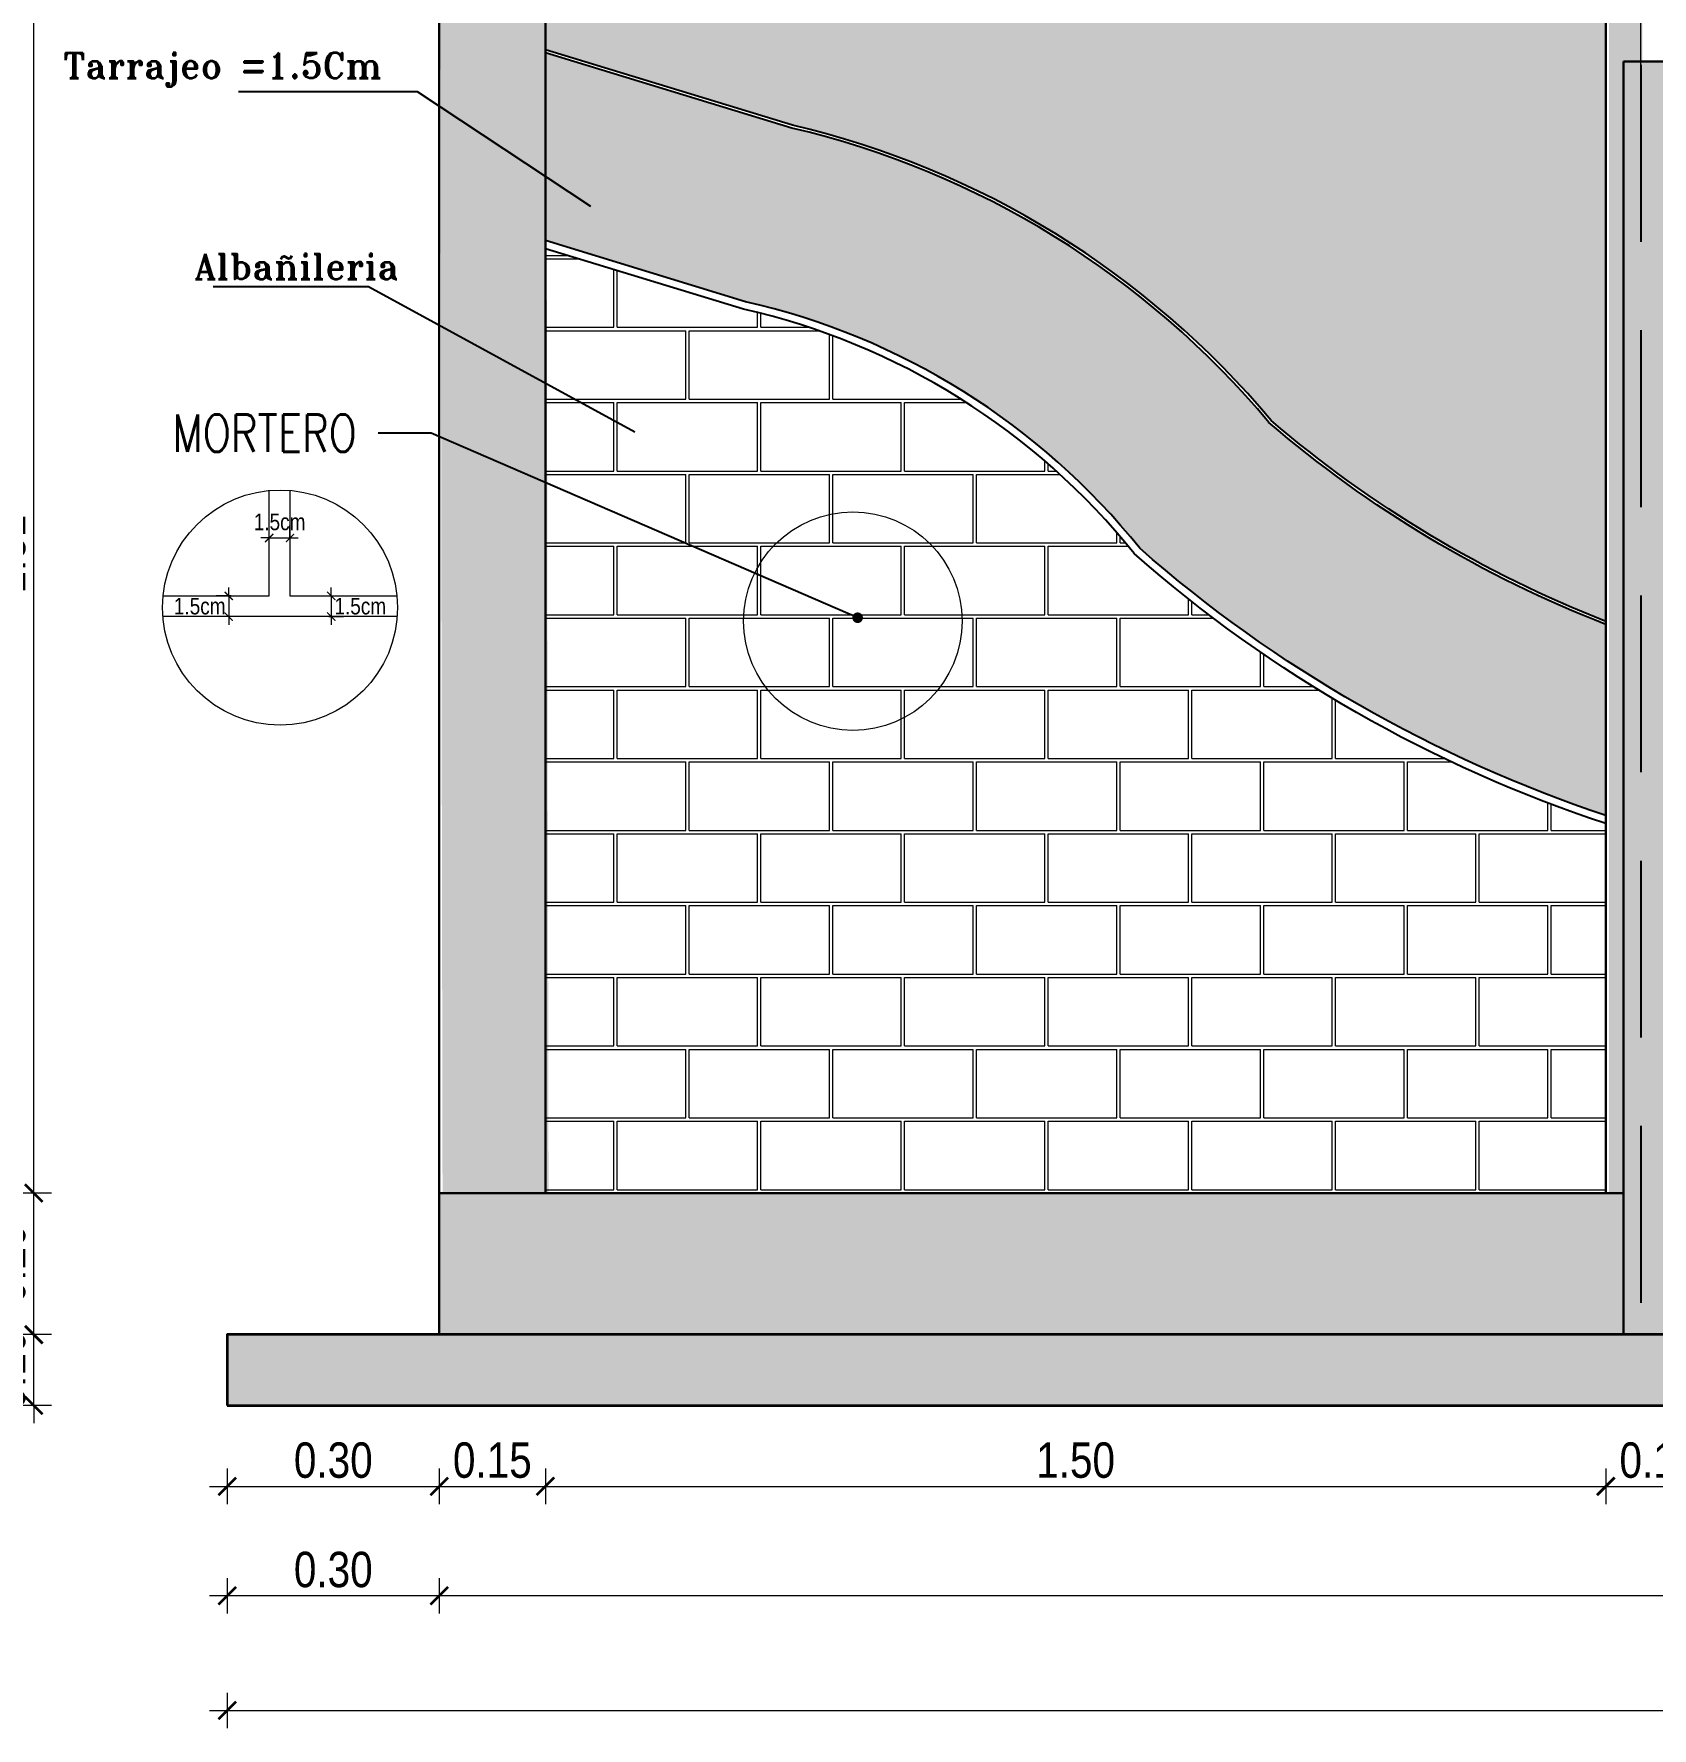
# Model space of a CAD drawing. Header units: metres. Extents: x 115.1 to 149.6, y 26.3 to 56.6.
# Drawn here: x 124.495 to 126.784, y 46.693 to 49.088 of the extents above; entities that cross this region are included whole.
import ezdxf
from ezdxf import colors
from ezdxf.entities.mleader import LeaderData, LeaderLine
from ezdxf.math import Vec2, Vec3

# ---------------------------------------------------------------- set-up
doc = ezdxf.new("R2010")
doc.units = ezdxf.units.M
doc.linetypes.add('DASHED2', pattern=[0.375, 0.25, -0.125])
doc.linetypes.add('JIS_02_4.0', pattern=[5.5, 4, -1.5])
doc.layers.get('0').update_dxf_attribs({"color": 250})
doc.layers.get('Defpoints').update_dxf_attribs({"color": 30, "lineweight": 9})
for name, color, linetype, lineweight in [('-Acotado', 251, 'Continuous', 5), ('-Corte', 7, 'Continuous', 35), ('-Ladrillo', 34, 'Continuous', 9), ('FIC-2ES_CONCRETO 210', 251, 'Continuous', 30), ('FIC-2ES_PROYECCIONES_', 1, 'JIS_02_4.0', 5), ('pluma 1', 1, 'Continuous', 9), ('TEXTURAS', 252, 'Continuous', 0)]:
    doc.layers.add(name, color=color, linetype=linetype, lineweight=lineweight)
doc.layers.add('A_50_CotasExter', color=253, linetype='Continuous')
doc.layers.add('TUBERIA DE VENTILACION', color=152, linetype='DASHED2')
doc.layers.add('FIC-2ES_COTAS', color=7, linetype='Continuous', lineweight=5, true_color=0x6b006b)
doc.layers.add('FIC-2ES_LADRILLOS_', color=7, linetype='Continuous', lineweight=0, true_color=0xf57a00)
doc.styles.add('-Arial Narrow', font='ARIALN.TTF')
doc.styles.add('COTAS Y DIRECTRIZ', font='ARIALN.TTF')
doc.styles.add('FIC-DIRECTRIZ-BOLITA', font='romans.shx', dxfattribs={"width": 0.8})
doc.dimstyles.new('Esc 1_20n', dxfattribs={"dimscale": 0.02, "dimtxt": 2, "dimasz": 1, "dimexe": 1, "dimexo": 1, "dimgap": 0.4500000001, "dimtad": 1, "dimtoh": 1, "dimzin": 3, "dimdsep": 46, "dimtxsty": '-Arial Narrow', "dimblk": 'ARCHTICK', "dimcen": 1, "dimdle": 1, "dimclrd": 252, "dimclre": 252, "dimclrt": 252, "dimadec": 0, "dimazin": 0, "dimtfac": 1, "dimtix": 1, "dimtmove": 1, "dimatfit": 2, "dimldrblk": 'ARCHTICK', "dimfxl": 1, "dimfxlon": 1, "dimtolj": 2, "dimlwd": 5, "dimlwe": 5, "dimarcsym": 0})

# ---------------------------------------------------------------- blocks, each defined once
blk = doc.blocks.new('_Dot')
at = {"color": 0, "linetype": 'ByBlock', "lineweight": -2}
blk.add_line((-0.5, 0), (-1, 0), dxfattribs=at)
at = {"color": 0, "linetype": 'ByBlock', "const_width": 0.5}
blk.add_lwpolyline([(-0.25, 0, 1), (0.25, 0, 1)], format="xyb", close=True, dxfattribs=at)
blk = doc.blocks.new('_ArchTick')
at = {"color": 0, "linetype": 'ByBlock', "const_width": 0.15}
blk.add_lwpolyline([(-0.5, -0.5), (0.5, 0.5)], dxfattribs=at)
blk = doc.blocks.new('*D326')
at = {"layer": 'A_50_CotasExter', "color": 252, "lineweight": 5, "transparency": 16777216}
for p, q in [((124.4953459921043, 47.24907045582346), (124.4953459921043, 47.27407045582346)), ((124.5203459921043, 47.24907045582346), (124.4703459921043, 47.24907045582346)), ((124.4953459921043, 47.1490704558234), (124.4953459921043, 47.24907045582346)), ((124.5203459921043, 47.1490704558234), (124.4703459921043, 47.1490704558234)), ((124.4953459921043, 47.1490704558234), (124.4953459921043, 47.1240704558234))]:
    blk.add_line(p, q, dxfattribs=at)
at = {"layer": 'Defpoints', "color": 0, "transparency": 16777216}
for p in [(124.4953459921043, 47.24907045582346), (124.6176595391336, 47.24907045582346), (124.6176595391336, 47.1490704558234)]:
    blk.add_point(p, dxfattribs=at)
at = {"layer": 'A_50_CotasExter', "color": 252, "lineweight": 5, "transparency": 16777216, "xscale": 0.025, "yscale": 0.025, "zscale": 0.025}
for p, rotation in [((124.4953459921043, 47.24907045582346), 270), ((124.4953459921043, 47.1490704558234), 90)]:
    blk.add_blockref('_ArchTick', p, dxfattribs=dict(at, rotation=rotation))
at = {"layer": 'A_50_CotasExter', "color": 252, "transparency": 16777216, "insert": (124.4585673427157, 47.19907045582339), "char_height": 0.05, "attachment_point": 5, "rotation": 90, "style": '-Arial Narrow'}
blk.add_mtext('\\A2;0.10', dxfattribs=at)
blk = doc.blocks.new('*D327')
at = {"layer": 'A_50_CotasExter', "color": 252, "lineweight": 5, "transparency": 16777216}
for p, q in [((124.4953459921044, 47.22407045582347), (124.4953459921044, 47.47407045582345)), ((124.5203459921044, 47.44907045582345), (124.4703459921044, 47.44907045582345)), ((124.5203459921044, 47.24907045582346), (124.4703459921044, 47.24907045582346))]:
    blk.add_line(p, q, dxfattribs=at)
at = {"layer": 'Defpoints', "color": 0, "transparency": 16777216}
for p in [(124.4953459921044, 47.44907045582345), (124.9176595391336, 47.44907045582345), (124.6176595391336, 47.24907045582346)]:
    blk.add_point(p, dxfattribs=at)
at = {"layer": 'A_50_CotasExter', "color": 252, "lineweight": 5, "transparency": 16777216, "xscale": 0.025, "yscale": 0.025, "zscale": 0.025}
for p, rotation in [((124.4953459921044, 47.44907045582345), 90), ((124.4953459921044, 47.24907045582346), 270)]:
    blk.add_blockref('_ArchTick', p, dxfattribs=dict(at, rotation=rotation))
at = {"layer": 'A_50_CotasExter', "color": 252, "transparency": 16777216, "insert": (124.4585673427159, 47.34907045582342), "char_height": 0.05, "attachment_point": 5, "rotation": 90, "style": '-Arial Narrow'}
blk.add_mtext('\\A2;0.20', dxfattribs=at)
blk = doc.blocks.new('*D328')
at = {"layer": 'A_50_CotasExter', "color": 252, "lineweight": 5, "transparency": 16777216}
for p, q in [((124.4953459921046, 47.42407045582345), (124.4953459921046, 49.28137453234213)), ((124.5203459921046, 49.25637453234213), (124.4703459921046, 49.25637453234213)), ((124.5203459921046, 47.44907045582345), (124.4703459921046, 47.44907045582345))]:
    blk.add_line(p, q, dxfattribs=at)
at = {"layer": 'Defpoints', "color": 0, "transparency": 16777216}
for p in [(124.4953459921046, 49.25637453234213), (125.067659552581, 49.25637453234213), (124.9176595391336, 47.44907045582345)]:
    blk.add_point(p, dxfattribs=at)
at = {"layer": 'A_50_CotasExter', "color": 252, "lineweight": 5, "transparency": 16777216, "xscale": 0.025, "yscale": 0.025, "zscale": 0.025}
for p, rotation in [((124.4953459921046, 49.25637453234213), 90), ((124.4953459921046, 47.44907045582345), 270)]:
    blk.add_blockref('_ArchTick', p, dxfattribs=dict(at, rotation=rotation))
at = {"layer": 'A_50_CotasExter', "color": 252, "transparency": 16777216, "insert": (124.458567342716, 48.35272249408275), "char_height": 0.05, "attachment_point": 5, "rotation": 90, "style": '-Arial Narrow'}
blk.add_mtext('\\A2;1.81', dxfattribs=at)
blk = doc.blocks.new('*D371')
at = {"layer": 'A_50_CotasExter', "color": 252, "lineweight": 5, "transparency": 16777216}
for p, q in [((124.7690119920574, 47.05954846620941), (124.7690119920574, 47.00954846620942)), ((125.0690119940103, 47.05954846620941), (125.0690119940103, 47.00954846620942)), ((124.7440119920574, 47.03454846620942), (125.0940119940103, 47.03454846620942))]:
    blk.add_line(p, q, dxfattribs=at)
at = {"layer": 'Defpoints', "color": 0, "transparency": 16777216}
for p in [(124.7690119920574, 47.14907060228718), (125.0690119940103, 47.14907060228717), (125.0690119940103, 47.03454846620942)]:
    blk.add_point(p, dxfattribs=at)
at = {"layer": 'A_50_CotasExter', "color": 252, "lineweight": 5, "transparency": 16777216, "xscale": 0.025, "yscale": 0.025, "zscale": 0.025, "rotation": 180}
blk.add_blockref('_ArchTick', (124.7690119920574, 47.03454846620942), dxfattribs=at)
at = {"layer": 'A_50_CotasExter', "color": 252, "lineweight": 5, "transparency": 16777216, "xscale": 0.025, "yscale": 0.025, "zscale": 0.025}
blk.add_blockref('_ArchTick', (125.0690119940103, 47.03454846620942), dxfattribs=at)
at = {"layer": 'A_50_CotasExter', "color": 252, "transparency": 16777216, "insert": (124.9190119930338, 47.071327115598), "char_height": 0.05, "attachment_point": 5, "style": '-Arial Narrow'}
blk.add_mtext('\\A2;0.30', dxfattribs=at)
blk = doc.blocks.new('*D372')
at = {"layer": 'A_50_CotasExter', "color": 252, "lineweight": 5, "transparency": 16777216}
for p, q in [((125.0690119940103, 47.05954846620941), (125.0690119940103, 47.00954846620942)), ((125.2190119766163, 47.05954846620941), (125.2190119766163, 47.00954846620941)), ((125.0440119940103, 47.03454846620942), (125.2440119766163, 47.03454846620941))]:
    blk.add_line(p, q, dxfattribs=at)
at = {"layer": 'Defpoints', "color": 0, "transparency": 16777216}
for p in [(125.2190119766164, 47.49458748925948), (125.0690119940103, 47.14907060228717), (125.2190119766163, 47.03454846620941)]:
    blk.add_point(p, dxfattribs=at)
at = {"layer": 'A_50_CotasExter', "color": 252, "lineweight": 5, "transparency": 16777216, "xscale": 0.025, "yscale": 0.025, "zscale": 0.025}
for p, rotation in [((125.0690119940103, 47.03454846620942), 179.9999999999987), ((125.2190119766163, 47.03454846620941), 359.9999999999987)]:
    blk.add_blockref('_ArchTick', p, dxfattribs=dict(at, rotation=rotation))
at = {"layer": 'A_50_CotasExter', "color": 252, "transparency": 16777216, "insert": (125.1440119853133, 47.071327115598), "char_height": 0.05, "attachment_point": 5, "style": '-Arial Narrow'}
blk.add_mtext('\\A2;0.15', dxfattribs=at)
blk = doc.blocks.new('*D373')
at = {"layer": 'A_50_CotasExter', "color": 252, "lineweight": 5, "transparency": 16777216}
for p, q in [((125.2190119766163, 47.05954846620941), (125.2190119766163, 47.00954846620941)), ((126.7190047021709, 47.05954846620937), (126.7190047021709, 47.00954846620937)), ((125.1940119766163, 47.03454846620941), (126.744004702171, 47.03454846620937))]:
    blk.add_line(p, q, dxfattribs=at)
at = {"layer": 'Defpoints', "color": 0, "transparency": 16777216}
for p in [(125.2190119766164, 47.49458748925948), (126.719004702171, 47.44907519859304), (126.7190047021709, 47.03454846620937)]:
    blk.add_point(p, dxfattribs=at)
at = {"layer": 'A_50_CotasExter', "color": 252, "lineweight": 5, "transparency": 16777216, "xscale": 0.025, "yscale": 0.025, "zscale": 0.025}
for p, rotation in [((125.2190119766163, 47.03454846620941), 179.9999999999987), ((126.7190047021709, 47.03454846620937), 359.9999999999987)]:
    blk.add_blockref('_ArchTick', p, dxfattribs=dict(at, rotation=rotation))
at = {"layer": 'A_50_CotasExter', "color": 252, "transparency": 16777216, "insert": (125.9690083393936, 47.07132711559798), "char_height": 0.05, "attachment_point": 5, "style": '-Arial Narrow'}
blk.add_mtext('\\A2;1.50', dxfattribs=at)
blk = doc.blocks.new('*D374')
at = {"layer": 'A_50_CotasExter', "color": 252, "lineweight": 5, "transparency": 16777216}
for p, q in [((126.7190047021709, 47.05954846620937), (126.7190047021709, 47.00954846620937)), ((126.8690047021709, 47.05954846620937), (126.8690047021709, 47.00954846620937)), ((126.6940047021709, 47.03454846620937), (126.8940047021709, 47.03454846620937))]:
    blk.add_line(p, q, dxfattribs=at)
at = {"layer": 'Defpoints', "color": 0, "transparency": 16777216}
for p in [(126.719004702171, 47.44907519859304), (126.8690047021709, 47.44907520639304), (126.8690047021709, 47.03454846620937)]:
    blk.add_point(p, dxfattribs=at)
at = {"layer": 'A_50_CotasExter', "color": 252, "lineweight": 5, "transparency": 16777216, "xscale": 0.025, "yscale": 0.025, "zscale": 0.025}
for p, rotation in [((126.7190047021709, 47.03454846620937), 179.9999999999987), ((126.8690047021709, 47.03454846620937), 359.9999999999987)]:
    blk.add_blockref('_ArchTick', p, dxfattribs=dict(at, rotation=rotation))
at = {"layer": 'A_50_CotasExter', "color": 252, "transparency": 16777216, "insert": (126.7940047021709, 47.07132711559796), "char_height": 0.05, "attachment_point": 5, "style": '-Arial Narrow'}
blk.add_mtext('\\A2;0.15', dxfattribs=at)
blk = doc.blocks.new('*D381')
at = {"layer": 'A_50_CotasExter', "color": 252, "lineweight": 5, "transparency": 16777216}
for p, q in [((125.0690119920574, 46.90488314211931), (125.0690119920574, 46.85488314211931)), ((130.1690048929058, 46.90488314211931), (130.1690048929058, 46.85488314211931)), ((130.1940048929058, 46.87988314211931), (125.0440119920574, 46.87988314211931))]:
    blk.add_line(p, q, dxfattribs=at)
at = {"layer": 'Defpoints', "color": 0, "transparency": 16777216}
for p in [(125.0690119920574, 47.2490706022872), (130.1690048929058, 47.1490706022871), (125.0690119920574, 46.87988314211931)]:
    blk.add_point(p, dxfattribs=at)
at = {"layer": 'A_50_CotasExter', "color": 252, "lineweight": 5, "transparency": 16777216, "xscale": 0.025, "yscale": 0.025, "zscale": 0.025, "rotation": 180}
blk.add_blockref('_ArchTick', (125.0690119920574, 46.87988314211931), dxfattribs=at)
at = {"layer": 'A_50_CotasExter', "color": 252, "lineweight": 5, "transparency": 16777216, "xscale": 0.025, "yscale": 0.025, "zscale": 0.025}
blk.add_blockref('_ArchTick', (130.1690048929058, 46.87988314211931), dxfattribs=at)
at = {"layer": 'A_50_CotasExter', "color": 252, "transparency": 16777216, "insert": (127.6190084424816, 46.9166617915079), "char_height": 0.05, "attachment_point": 5, "style": '-Arial Narrow'}
blk.add_mtext('\\A2;5.10', dxfattribs=at)
blk = doc.blocks.new('*D382')
at = {"layer": 'A_50_CotasExter', "color": 252, "lineweight": 5, "transparency": 16777216}
for p, q in [((124.7690119920574, 46.90488314211931), (124.7690119920574, 46.85488314211931)), ((125.0690119920574, 46.90488314211931), (125.0690119920574, 46.85488314211931)), ((125.0940119920574, 46.87988314211931), (124.7440119920574, 46.87988314211931))]:
    blk.add_line(p, q, dxfattribs=at)
at = {"layer": 'Defpoints', "color": 0, "transparency": 16777216}
for p in [(124.7690119920574, 47.2490706022872), (125.0690119920574, 47.2490706022872), (124.7690119920574, 46.87988314211931)]:
    blk.add_point(p, dxfattribs=at)
at = {"layer": 'A_50_CotasExter', "color": 252, "lineweight": 5, "transparency": 16777216, "xscale": 0.025, "yscale": 0.025, "zscale": 0.025, "rotation": 180}
blk.add_blockref('_ArchTick', (124.7690119920574, 46.87988314211931), dxfattribs=at)
at = {"layer": 'A_50_CotasExter', "color": 252, "lineweight": 5, "transparency": 16777216, "xscale": 0.025, "yscale": 0.025, "zscale": 0.025}
blk.add_blockref('_ArchTick', (125.0690119920574, 46.87988314211931), dxfattribs=at)
at = {"layer": 'A_50_CotasExter', "color": 252, "transparency": 16777216, "insert": (124.9190119920574, 46.9166617915079), "char_height": 0.05, "attachment_point": 5, "style": '-Arial Narrow'}
blk.add_mtext('\\A2;0.30', dxfattribs=at)
blk = doc.blocks.new('*D383')
at = {"layer": 'A_50_CotasExter', "color": 252, "lineweight": 5, "transparency": 16777216}
for p, q in [((124.7690119920574, 46.74275034198767), (124.7690119920574, 46.69275034198767)), ((130.4690049334086, 46.74275034198767), (130.4690049334086, 46.69275034198767)), ((124.7440119920574, 46.71775034198767), (130.4940049334086, 46.71775034198767))]:
    blk.add_line(p, q, dxfattribs=at)
at = {"layer": 'Defpoints', "color": 0, "transparency": 16777216}
for p in [(124.7690119920574, 47.2490706022872), (130.4690049334086, 47.24907060228716), (130.4690049334086, 46.71775034198767)]:
    blk.add_point(p, dxfattribs=at)
at = {"layer": 'A_50_CotasExter', "color": 252, "lineweight": 5, "transparency": 16777216, "xscale": 0.025, "yscale": 0.025, "zscale": 0.025, "rotation": 180}
blk.add_blockref('_ArchTick', (124.7690119920574, 46.71775034198767), dxfattribs=at)
at = {"layer": 'A_50_CotasExter', "color": 252, "lineweight": 5, "transparency": 16777216, "xscale": 0.025, "yscale": 0.025, "zscale": 0.025}
blk.add_blockref('_ArchTick', (130.4690049334086, 46.71775034198767), dxfattribs=at)
at = {"layer": 'A_50_CotasExter', "color": 252, "transparency": 16777216, "insert": (127.619008462733, 46.75452899137625), "char_height": 0.05, "attachment_point": 5, "style": '-Arial Narrow'}
blk.add_mtext('\\A2;5.70', dxfattribs=at)

msp = doc.modelspace()

# ---------------------------------------------------------------- hatches: boundary and pattern name
at = {"layer": '-Acotado', "true_color": 0x139b48}
h = msp.add_hatch(color=114, dxfattribs=at)
h.dxf.hatch_style = 1
h.paths.add_polyline_path([(125.0690119393283, 49.94907477155203), (126.7705166239481, 49.94907476985931), (126.7705166239481, 49.04907060237525), (126.7485440847715, 49.04907060237525), (126.7485440847715, 47.44907520518114), (126.7235440847716, 47.44907520648114), (126.7235440940241, 49.76157489243757), (126.023544094024, 49.76157489243758), (125.2190119816537, 49.76157489904944), (125.2235435525972, 47.44907528448114), (125.073543512567, 47.44907529228114)])
at = {"layer": '-Acotado'}
h = msp.add_hatch(color=14, dxfattribs=at)
h.dxf.hatch_style = 1
h.paths.add_polyline_path([(130.1680719102023, 47.44907537794449), (128.5190052743754, 47.44907529219304), (126.8440047021709, 47.44907520509304), (126.8440047021709, 47.24907060228719), (130.1690048929058, 47.24907060228716), (130.1690048929058, 47.449075377993), (130.1680719102023, 47.44907537794449), (130.0814284833698, 47.33312722212901), (130.0881039190738, 47.32813893558896), (130.0514987641295, 47.29307460790476), (130.0747530476658, 47.33811550866906), (130.0814284833698, 47.33312722212901)])
h.paths.add_polyline_path([(126.8220321629944, 49.0441044006448), (126.8220321629944, 49.04907060228714), (126.7686151942151, 49.04907060228714), (126.7686047021709, 49.04410440064475), (126.7686047021709, 47.24907060228719), (126.8220321629944, 47.24907060228719)])
h.paths.add_polyline_path([(126.8440047021709, 49.04907060228714), (126.8220321629944, 49.04907060228714), (126.8220321629944, 49.0441044006448), (126.8220321629944, 47.24907060228719), (126.8440047021709, 47.24907060228719), (126.8440047021709, 47.44907520509304)])
h.paths.add_polyline_path([(126.7686047021709, 49.04410440064478), (126.7686151942151, 49.04907060228714), (126.744004702171, 49.04907060228714), (126.744004702171, 47.24907060228719), (126.7686047021709, 47.24907060228719)])
h = msp.add_hatch(color=14, dxfattribs=at)
h.dxf.hatch_style = 1
h.paths.add_polyline_path([(126.744004702171, 47.44907519989304), (125.0690119881514, 47.44907511279344), (125.0690119920574, 47.2490706022872), (126.744004702171, 47.24907060228719)])
at = {"layer": '-Ladrillo', "ltscale": 0.1, "true_color": 0xf3f3e7}
h = msp.add_hatch(color=7, dxfattribs=at)
h.dxf.hatch_style = 1
h.paths.add_polyline_path([(126.7190047021709, 49.76157489895127), (125.9190119816538, 49.76157489895127), (125.9190119816538, 49.26157489895135), (125.2190119805426, 49.26157489895135), (125.2190119801071, 49.06557027609358), (125.5685939076154, 48.95888997779996, -0.162525700589266), (126.2454996696216, 48.54141742197804, 0.08393533402858895), (126.7190047021709, 48.25736624365187)])
h.paths.add_polyline_path([(128.3690052743755, 49.76157489895127), (127.5690046929184, 49.76157489895127), (127.5690046929184, 49.26157489234957), (126.8690046949189, 49.26157489234957), (126.8690047021708, 47.44907520639304), (128.3690052343452, 47.44907528439304)])
h.paths.add_polyline_path([(127.4942478033421, 48.47797227143406), (127.4929978033421, 48.47708570783609), (127.4942478033421, 48.47708570783609)], flags=16)
h.paths.add_polyline_path([(130.0190048929057, 49.76157489895127), (129.219005265123, 49.76157489895127), (129.219005265123, 49.26157489895137), (128.5190052671234, 49.26157489895137), (128.5190052743754, 47.44907529219304), (130.0190048528746, 47.449075370193)])
at = {"layer": '-Ladrillo', "lineweight": 0, "ltscale": 0.1}
h = msp.add_hatch(dxfattribs=at)
h.set_pattern_fill('AR-B816C', color=256, scale=0.0005)
h.set_pattern_definition([(0, (125.2190119765152, 47.44907512059342), (0.1016, 0.1016), [0.1984375, -0.0047625]), (0, (125.1174119765152, 47.45383762059342), (0.1016, 0.1016), [0.1984375, -0.0047625]), (90, (125.2190119765152, 47.44907512059342), (-0.1016, 0.1016), [-0.1063625, 0.0968375]), (90, (125.2142494765152, 47.44907512059342), (-0.1016, 0.1016), [-0.1063625, 0.0968375])])
edge = h.paths.add_edge_path()
edge.add_arc((127.3223334257793, 49.79978276651548), 1.925265443892787, 228.7091974479429, 251.73729996479858, ccw=False)
edge.add_arc((125.2818453860416, 47.73642854379872), 0.9865933498264151, 38.69309050632763, 77.28221124830505)
edge.add_line((125.4990429946644, 48.69881704992825), (125.2190119794821, 48.7842728183201))
edge.add_line((125.2190119794821, 48.7842728183201), (125.2190119804503, 49.2200158325946))
edge.add_line((125.2190119804503, 49.2200158325946), (125.2190119804977, 49.2413742310469))
edge.add_line((125.2190119804977, 49.2413742310469), (125.2190119805426, 49.2615744941518))
edge.add_line((125.2190119805426, 49.2615744941518), (125.2190119765152, 47.44907512059342))
edge.add_line((125.2190119765152, 47.44907512059342), (126.7190047021709, 47.44907519859302))
edge.add_line((126.7190047021709, 47.44907519859302), (126.7190047021709, 47.97149354412292))
at = {"linetype": 'Continuous', "lineweight": 20}
h = msp.add_hatch(dxfattribs=at)
h.set_pattern_fill('DOTS', color=256, scale=0.008, style=0)
h.set_pattern_definition([(0, (1085.563804599217, 1440.475200600207), (0.00635, 0.0127), [0, -0.0127])])
h.paths.add_polyline_path([(125.5675201030142, 48.95490589719226), (125.2190119800975, 49.06125850751025), (125.2190119795075, 48.79571053474555), (125.5018486270304, 48.70939858452209, -0.1696330305744416), (126.0598235370284, 48.36078591163809, 0.1002162777319755), (126.7190047021709, 47.98301706373211), (126.7190047021709, 48.25293879653773, -0.08423232850270575), (126.2425556474455, 48.53850890029773, 0.1626241921641012)])
at = {"lineweight": 5, "true_color": 0x636466}
h = msp.add_hatch(dxfattribs=at)
h.set_pattern_fill('AR-CONC', color=251, scale=0.0008)
h.set_pattern_definition([(49.99999999999999, (-1119.57232014009, -451.9231848454019), (0.1457477351968032, -0.01275126843112247), [0.01524, -0.16764]), (355, (-1119.57232014009, -451.9231848454019), (-0.02819473713997547, 0.1528454761912281), [0.012192, -0.134112467336]), (100.4514447, (-1119.56017453449, -451.9242474482019), (0.1175529976722826, 0.1400942015297561), [0.01295200704, -0.14247219568]), (46.18420000000002, (-1119.57232014009, -451.8825448454019), (0.2168632327137039, -0.03363386234618172), [0.02285999999999989, -0.2514599999999982]), (96.63555760999992, (-1119.55424822009, -451.8853476454019), (0.1899233072412024, 0.1979408996781772), [0.019428018512, -0.213708486528]), (351.1841511700001, (-1119.57232014009, -451.8825448454019), (0.1899233072519816, 0.1979408996684261), [0.018287973656, -0.201167785536]), (21, (-1119.55200014009, -451.8927048454019), (0.121291513015306, -0.08181215854967008), [0.01524, -0.16764]), (326.0000000000001, (-1119.55200014009, -451.8927048454019), (0.04944162267811766, 0.1473503728978554), [0.012192, -0.134112]), (71.45144499999999, (-1119.54189251401, -451.8995225253219), (0.1707331354229729, 0.0655382151087242), [0.01295200704, -0.14247195008]), (37.50000000000001, (-1119.57232014009, -451.9231848454019), (0.002470882600473453, 0.06764403109852249), [0, -0.1324864, 0, -0.136144, 0, -0.13462]), (7.499999999999999, (-1119.57232014009, -451.9231848454019), (0.0534557300082446, 0.08014445985449561), [0, -0.0776224, 0, -0.1294384, 0, -0.05130800000000001]), (327.5, (-1119.61763374009, -451.9231848454019), (0.1084724761334971, -0.004582995194138755), [0, -0.0508, 0, -0.158496, 0, -0.210312]), (317.5, (-1119.63795374009, -451.9231848454019), (0.1185033451088144, 0.02034119282666642), [0, -0.06604, 0, -0.1052576, 0, -0.149352])])
h.paths.add_polyline_path([(124.7690119920574, 47.14907060228718), (130.4690049334086, 47.1490706022871), (130.4690049334086, 47.24907060228716), (124.7690119920574, 47.2490706022872)])

# ---------------------------------------------------------------- linework, layer by layer
at = {"layer": '-Corte', "ltscale": 0.008999999999999998}
msp.add_lwpolyline([(124.7690119920574, 47.14907060228718), (130.4690049334086, 47.1490706022871), (130.4690049334086, 47.24907060228716), (124.7690119920574, 47.2490706022872)], close=True, dxfattribs=at)
for points in [[(126.7190047021709, 48.25736624365187, -0.08393533402858926), (126.2454996696216, 48.54141742197804, 0.162525700589266), (125.5685939076154, 48.95888997779996), (125.2190119801071, 49.06557027609358)], [(126.7190047021709, 48.25293879653773, -0.08423232850270597), (126.2425556474455, 48.53850890029773, 0.1626241921641012), (125.5675201030142, 48.95490589719226), (125.2190119800975, 49.06125850751025)], [(126.7190047021709, 47.98301706373211, -0.1002162777319746), (126.0598235370284, 48.36078591163808, 0.1696330305744437), (125.5018486270304, 48.70939858452209), (125.2190119795075, 48.79571053474555)], [(126.7190047021709, 47.97149354412292, -0.1008185703750607), (126.0518872196082, 48.3531959330785, 0.1699862600509617), (125.4990429946644, 48.69881704992825), (125.2190119797943, 48.7842728182248)]]:
    msp.add_lwpolyline(points, format="xyb")
at = {"layer": 'FIC-2ES_CONCRETO 210', "lineweight": 30, "ltscale": 0.025}
for p, q in [((125.0690119920574, 47.24907060228719), (125.0690119393283, 49.94907477155203)), ((125.2190119765152, 47.44907512059342), (125.2190119816537, 49.76157489895127)), ((126.719004702171, 47.44907519859301), (126.719004702171, 49.76157489895127)), ((126.8440047021709, 49.04907060228714), (126.744004702171, 49.04907060228714)), ((125.0690119881515, 47.44907511279344), (126.744004702171, 47.44907519989304))]:
    msp.add_line(p, q, dxfattribs=at)
msp.add_lwpolyline([(126.744004702171, 49.04907060228714), (126.744004702171, 47.24907060228719)], dxfattribs=at)
at = {"layer": 'FIC-2ES_COTAS'}
for p, q in [((124.8284174598837, 48.37523091987831), (124.8284174598837, 48.39292639577716)), ((124.8284174598837, 48.37523091987831), (124.8284174598837, 48.39292639577716)), ((124.8577108904346, 48.37523091987834), (124.8577108904346, 48.39292639577716)), ((124.8577108904345, 48.37523091987834), (124.8577108904345, 48.39292639577716)), ((124.7744499205706, 48.2934301146091), (124.7535503432082, 48.2934301146091)), ((124.7744499205705, 48.2934301146091), (124.7535503432082, 48.2934301146091)), ((124.9127680764857, 48.2934301146091), (124.9336676538491, 48.2934301146091)), ((124.9127680764856, 48.2934301146091), (124.9336676538491, 48.2934301146091)), ((124.7744499205706, 48.26413668405818), (124.7535503432082, 48.26413668405818)), ((124.7744499205705, 48.26413668405818), (124.7535503432082, 48.26413668405818)), ((124.9127680764857, 48.26413668405818), (124.9336676538491, 48.26413668405818)), ((124.9127680764856, 48.26413668405818), (124.9336676538491, 48.26413668405818))]:
    msp.add_line(p, q, dxfattribs=at)
at = {"layer": 'FIC-2ES_COTAS', "lineweight": 5}
for p, q in [((124.8284174598837, 48.37535033744661), (124.8167000876634, 48.37535033744661)), ((124.8284174598837, 48.37535033744661), (124.8167000876634, 48.37535033744661)), ((124.8284174598837, 48.37535033744661), (124.8577108904346, 48.37535033744661)), ((124.8284174598837, 48.37535033744661), (124.8577108904345, 48.37535033744661)), ((124.8577108904346, 48.37535033744661), (124.8694282626549, 48.37535033744661)), ((124.8577108904345, 48.37535033744661), (124.8694282626548, 48.37535033744661)), ((124.7711264015388, 48.2934301146091), (124.7711264015388, 48.30514748682945)), ((124.7711264015388, 48.2934301146091), (124.7711264015388, 48.30514748682945)), ((124.7711264015388, 48.2934301146091), (124.7711264015388, 48.26413668405818)), ((124.7711264015388, 48.2934301146091), (124.7711264015388, 48.26413668405818)), ((124.9160915955185, 48.2934301146091), (124.9160915955185, 48.30514748682945)), ((124.9160915955185, 48.2934301146091), (124.9160915955185, 48.30514748682945)), ((124.9160915955185, 48.2934301146091), (124.9160915955185, 48.26413668405818)), ((124.9160915955185, 48.2934301146091), (124.9160915955185, 48.26413668405818)), ((124.7711264015388, 48.26413668405818), (124.7711264015388, 48.25241931183781)), ((124.7711264015388, 48.26413668405818), (124.7711264015388, 48.25241931183781)), ((124.9160915955185, 48.26413668405818), (124.9160915955185, 48.25241931183781)), ((124.9160915955185, 48.26413668405818), (124.9160915955185, 48.25241931183781))]:
    msp.add_line(p, q, dxfattribs=at)
at = {"layer": 'FIC-2ES_LADRILLOS_'}
for points in [[(124.6784032473172, 48.29343011460907), (124.8284174598837, 48.29343011460907), (124.8284174598837, 48.44238500987209)], [(124.6784032473171, 48.29343011460907), (124.8284174598837, 48.29343011460907), (124.8284174598837, 48.44238500987209)], [(124.8577108904346, 48.44238500987218), (124.8577108904346, 48.29343011460907), (125.0087433681003, 48.29343011460907)], [(124.8577108904345, 48.44238500987218), (124.8577108904345, 48.29343011460907), (125.0087433681002, 48.29343011460907)], [(125.0091488868988, 48.26413668405815), (124.6780691101574, 48.26413668405815)], [(125.0091488868988, 48.26413668405815), (124.6780691101573, 48.26413668405815)]]:
    msp.add_lwpolyline(points, dxfattribs=at)
at = {"layer": 'FIC-2ES_PROYECCIONES_'}
for centre, radius in [((124.8437801232821, 48.27689511303803), 0.1662014361575745), ((124.8437801232821, 48.27689511303803), 0.1662014361575745), ((125.6540243416703, 48.25775214563031), 0.1545432950012753), ((125.6540243416703, 48.25775214563031), 0.1545432950012753)]:
    msp.add_circle(centre, radius, dxfattribs=at)
at = {"layer": 'pluma 1', "color": 152}
msp.add_lwpolyline([(126.7686047021709, 49.0441044006448), (126.7711833893809, 50.26467500368214)], dxfattribs=at)
at = {"layer": 'TEXTURAS', "lineweight": 25}
for points in [[(125.2832562336421, 48.84372937060212), (125.0379639273559, 49.00596817990019), (124.7849688564, 49.00596817990019)], [(125.3457667848954, 48.52478054792417), (124.9689504467804, 48.73015112397063), (124.7490577371198, 48.73015112397063)]]:
    msp.add_lwpolyline(points, dxfattribs=at)
at = {"layer": 'TUBERIA DE VENTILACION'}
msp.add_lwpolyline([(126.7686047021709, 49.0441044006448), (126.7686047021709, 47.24907060228716)], dxfattribs=at)

# ---------------------------------------------------------------- block references
at = {"layer": 'FIC-2ES_COTAS', "lineweight": 5, "xscale": 0.0117173722203589, "yscale": 0.0117173722203589, "zscale": 0.0117173722203589}
msp.add_blockref('_ArchTick', (124.8284174598837, 48.37535033744661), dxfattribs=at)
msp.add_blockref('_ArchTick', (124.8284174598837, 48.37535033744661), dxfattribs=at)
for p, rotation in [((124.8577108904346, 48.37535033744661), 180), ((124.8577108904345, 48.37535033744661), 180), ((124.7711264015388, 48.2934301146091), 270), ((124.7711264015388, 48.2934301146091), 270), ((124.9160915955185, 48.2934301146091), 270), ((124.9160915955185, 48.2934301146091), 270), ((124.7711264015388, 48.26413668405818), 90), ((124.7711264015388, 48.26413668405818), 90), ((124.9160915955185, 48.26413668405818), 90), ((124.9160915955185, 48.26413668405818), 90)]:
    msp.add_blockref('_ArchTick', p, dxfattribs=dict(at, rotation=rotation))

# ---------------------------------------------------------------- texts
at = {"layer": 'FIC-2ES_COTAS', "color": 7, "lineweight": 5, "char_height": 0.02343474444071781, "attachment_point": 5, "style": 'COTAS Y DIRECTRIZ'}
for insert in [(124.8430641751592, 48.39786111993056), (124.7300564524139, 48.27878339933358), (124.9571615446434, 48.27878339933358)]:
    msp.add_mtext('1.5cm', dxfattribs=dict(at, insert=insert))
at = {"layer": 'TEXTURAS', "lineweight": 25, "char_height": 0.0359481116014372, "width": 0.6673473505657723, "attachment_point": 1}
for s, insert in [('\\A1;{\\Fromant|c0;Tarrajeo =1.5Cm}', (124.5371235499641, 49.06127588045548)), ('\\A1;{\\Fromant|c0;Albañileria}', (124.7225714953363, 48.77720695056352))]:
    msp.add_mtext(s, dxfattribs=dict(at, insert=insert))

# ---------------------------------------------------------------- dimensions: what is measured, and where the dimension line sits
at = {"layer": 'A_50_CotasExter'}
for base, p1, p2, angle, picture, middle in [((124.4953459921046, 49.25637453234213), (124.9176595391336, 47.44907045582344), (125.0676595525809, 49.2563745323421), 270.0000000000163, '*D328', (124.458567342716, 48.35272249408275)), ((124.4953459921044, 47.44907045582345), (124.6176595391336, 47.24907045582345), (124.9176595391336, 47.44907045582344), 270.0000000000163, '*D327', (124.4585673427159, 47.34907045582342)), ((125.2190119766163, 47.03454846620941), (125.0690119940103, 47.14907060228717), (125.2190119766164, 47.49458748925948), 179.9999999999987, '*D372', (125.1440119853133, 47.071327115598)), ((126.7190047021709, 47.03454846620937), (125.2190119766164, 47.49458748925948), (126.719004702171, 47.44907519859304), 179.9999999999987, '*D373', (125.9690083393936, 47.07132711559798)), ((126.8690047021709, 47.03454846620937), (126.719004702171, 47.44907519859304), (126.8690047021709, 47.44907520639304), 179.9999999999987, '*D374', (126.7940047021709, 47.07132711559796))]:
    dim = msp.add_linear_dim(base=base, p1=p1, p2=p2, angle=angle, dimstyle='Esc 1_20n', override={"dimscale": 0.025}, dxfattribs=at)
    dim.commit()
    dim.dimension.update_dxf_attribs({"geometry": picture, "text_midpoint": middle})
for p1, p2, distance, picture, middle in [((124.6176595391336, 47.14907045582338), (124.6176595391336, 47.24907045582345), 0.1223135470292931, '*D326', (124.4585673427157, 47.19907045582339)), ((124.7690119920574, 47.2490706022872), (130.4690049334086, 47.24907060228716), -0.5313202602994949, '*D383', (127.619008462733, 46.75452899137625)), ((124.7690119920574, 47.14907060228718), (125.0690119940103, 47.14907060228717), -0.11452213607774553, '*D371', (124.9190119930338, 47.071327115598))]:
    dim = msp.add_aligned_dim(p1=p1, p2=p2, distance=distance, dimstyle='Esc 1_20n', override={"dimscale": 0.025}, dxfattribs=at)
    dim.commit()
    dim.dimension.update_dxf_attribs({"geometry": picture, "text_midpoint": middle})
for base, p1, p2, picture, middle in [((124.7690119920574, 46.87988314211931), (125.0690119920574, 47.2490706022872), (124.7690119920574, 47.2490706022872), '*D382', (124.9190119920574, 46.9166617915079)), ((125.0690119920574, 46.87988314211931), (130.1690048929058, 47.1490706022871), (125.0690119920574, 47.2490706022872), '*D381', (127.6190084424816, 46.9166617915079))]:
    dim = msp.add_linear_dim(base=base, p1=p1, p2=p2, dimstyle='Esc 1_20n', override={"dimscale": 0.025}, dxfattribs=at)
    dim.commit()
    dim.dimension.update_dxf_attribs({"geometry": picture, "text_midpoint": middle})

# ---------------------------------------------------------------- leaders
at = {"layer": 'FIC-2ES_COTAS'}
ml = msp.add_multileader_mtext('Standard', dxfattribs=at)
ml.set_content('MORTERO', color=7, style='FIC-DIRECTRIZ-BOLITA')
ml.set_leader_properties(color=256)
ml.set_arrow_properties(name='DOT')
ml.build(insert=Vec2(0, 0))
ml.multileader.update_dxf_attribs({"dogleg_length": 5, "arrow_head_size": 0.015, "scale": 0.015})
ctx = ml.context
ctx.base_point, ctx.scale, ctx.char_height, ctx.arrow_head_size, ctx.landing_gap_size, ctx.plane_origin = Vec3(124.6762864611229, 48.52358675128351), 0.015, 0.0525, 0.015, 0.015, Vec3(126.1227373733226, 48.77319283102758)
notes = []
notes.append((ctx, [(0, (1, 1, 0), (125.0572864611229, 48.52358675128351), (-1, 0), 0.075, [(0, [(125.660663945368, 48.26255931737645)], 0, [])])]))
ctx.mtext.insert, ctx.mtext.width, ctx.mtext.flow_direction = Vec3(124.6912864611229, 48.54983675128351), 0.196512360507235, 5
ml = msp.add_multileader_mtext('Standard', dxfattribs=at)
ml.set_content('MORTERO', color=7, style='FIC-DIRECTRIZ-BOLITA')
ml.set_leader_properties(color=256)
ml.set_arrow_properties(name='DOT')
ml.build(insert=Vec2(0, 0))
ml.multileader.update_dxf_attribs({"dogleg_length": 5, "arrow_head_size": 0.015, "scale": 0.015})
ctx = ml.context
ctx.base_point, ctx.scale, ctx.char_height, ctx.arrow_head_size, ctx.landing_gap_size, ctx.plane_origin = Vec3(124.6762864611229, 48.52358675128351), 0.015, 0.0525, 0.015, 0.015, Vec3(126.1227373733225, 48.77319283102758)
notes.append((ctx, [(0, (1, 1, 0), (125.0572864611229, 48.52358675128351), (-1, 0), 0.075, [(0, [(125.660663945368, 48.26255931737645)], 0, [])])]))
ctx.mtext.insert, ctx.mtext.width, ctx.mtext.flow_direction = Vec3(124.6912864611229, 48.54983675128351), 0.196512360507235, 5
for ctx, leaders in notes:
    for number, flags, end, landing, length, lines in leaders:
        leader = LeaderData()
        leader.index, (leader.has_last_leader_line, leader.has_dogleg_vector, leader.attachment_direction) = number, flags
        leader.last_leader_point, leader.dogleg_vector, leader.dogleg_length = Vec3(end), Vec3(landing), length
        for number, points, colour, breaks in lines:
            line = LeaderLine()
            line.index, line.vertices, line.color, line.breaks = number, Vec3.list(points), colors.encode_raw_color(colour), breaks
            leader.lines.append(line)
        ctx.leaders.append(leader)

doc.saveas('drawing.dxf')
